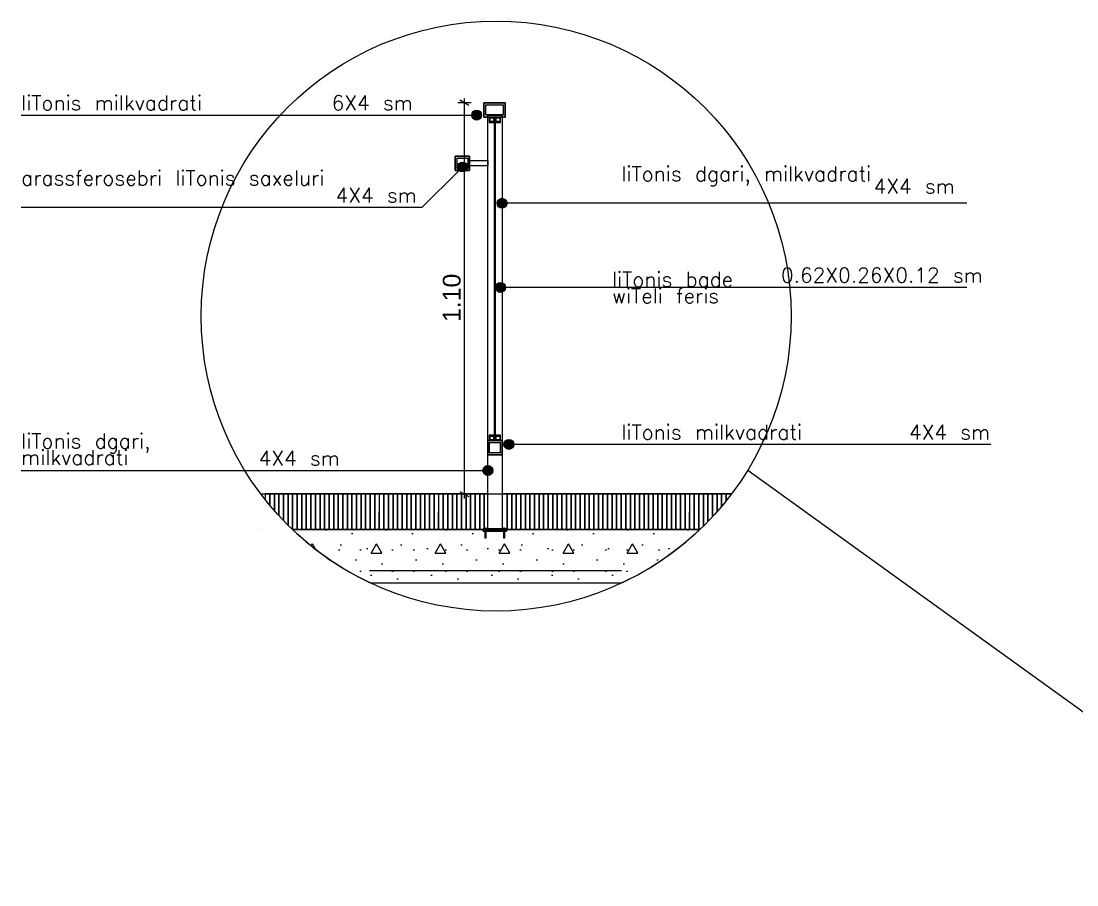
# Model space of a CAD drawing. Header units: millimetres. Extents: x 475616349 to 476941521, y 4620115302 to 4621446928.
# Drawn here: x 476901146 to 476907084, y 4620494422 to 4620499280 of the extents above; entities that cross this region are included whole.
import ezdxf

# ---------------------------------------------------------------- set-up
doc = ezdxf.new("R2010")
doc.units = ezdxf.units.MM
doc.header["$MEASUREMENT"] = 0
for name, color, linetype, lineweight in [('0_Pen_No__4', 7, 'Continuous', 0), ('0_Pen_No__42_Pen_No__250_Pen_No__4', 7, 'Continuous', 0), ('0_Pen_No__4_Pen_No__15_Pen_No__4', 7, 'Continuous', 0), ('0_Pen_No__7', 7, 'Continuous', 0), ('2D Drafting - General_Pen_No__7_Pen_No__4', 7, 'Continuous', 0), ('New_0_Pen_No__42_Pen_No__250_Pen_No__250', 7, 'Continuous', 0), ('zoma_Pen_No__142', 142, 'Continuous', 0), ('zoma_Pen_No__5_Pen_No__250', 7, 'Continuous', 0)]:
    doc.layers.add(name, color=color, linetype=linetype, lineweight=lineweight)
doc.layers.add('0_Pen_No__42_Pen_No__250', color=7, linetype='Continuous')
doc.layers.add('zoma', color=7, linetype='Continuous')
doc.styles.add('GENERATED_STYLE_2', font='arial.ttf')
doc.dimstyles.new('GENERATED_STYLE__14', dxfattribs={"dimtxt": 100, "dimasz": 38, "dimexe": 0.18, "dimexo": 3, "dimgap": 0.09, "dimtad": 1, "dimlfac": 0.001, "dimzin": 0, "dimdsep": 46, "dimtxsty": 'GENERATED_STYLE_2', "dimblk": 'ARROWHEAD_2', "dimblk1": 'ARROWHEAD_2', "dimblk2": 'ARROWHEAD_2', "dimcen": 0.09, "dimclrd": 142, "dimclre": 142, "dimclrt": 142, "dimadec": 0, "dimazin": 0, "dimtfac": 1, "dimtdec": 4, "dimtmove": 0, "dimatfit": 3, "dimfxl": 1, "dimtolj": 1, "dimtzin": 0, "dimarcsym": 0})

# ---------------------------------------------------------------- blocks, each defined once
blk = doc.blocks.new('Line_8', base_point=(476901146.1, 4620498751.1))
at = {"layer": '0_Pen_No__42_Pen_No__250', "linetype": 'Continuous', "lineweight": 0, "true_color": 0x000000}
blk.add_hatch(color=18, dxfattribs=at).paths.add_polyline_path([(476903680.4, 4620498751.1), (476903682.5, 4620498740.5), (476903688.5, 4620498731.4), (476903697.5, 4620498725.4), (476903708.1, 4620498723.3), (476903718.8, 4620498725.4), (476903727.8, 4620498731.4), (476903733.8, 4620498740.5), (476903735.9, 4620498751.1), (476903733.8, 4620498761.7), (476903727.8, 4620498770.7), (476903718.8, 4620498776.7), (476903708.1, 4620498778.9), (476903697.5, 4620498776.7), (476903688.5, 4620498770.7), (476903682.5, 4620498761.7)])
at = {"layer": '0_Pen_No__42_Pen_No__250_Pen_No__4', "color": 7, "linetype": 'Continuous', "lineweight": 0}
blk.add_line((476901146.1, 4620498751.1), (476903680.4, 4620498751.1), dxfattribs=at)
blk.add_circle((476903708.1, 4620498751.1), 27.8, dxfattribs=at)
blk = doc.blocks.new('Line_9', base_point=(476903628.8, 4620498459.5))
at = {"layer": '0_Pen_No__42_Pen_No__250', "linetype": 'Continuous', "lineweight": 0, "true_color": 0x000000}
blk.add_hatch(color=18, dxfattribs=at).paths.add_polyline_path([(476903601, 4620498459.5), (476903603.1, 4620498448.9), (476903609.1, 4620498439.9), (476903618.1, 4620498433.9), (476903628.8, 4620498431.7), (476903639.4, 4620498433.9), (476903648.4, 4620498439.9), (476903654.4, 4620498448.9), (476903656.5, 4620498459.5), (476903654.4, 4620498470.1), (476903648.4, 4620498479.1), (476903639.4, 4620498485.2), (476903628.8, 4620498487.3), (476903618.1, 4620498485.2), (476903609.1, 4620498479.1), (476903603.1, 4620498470.1)])
at = {"layer": '0_Pen_No__42_Pen_No__250_Pen_No__4', "color": 7, "linetype": 'Continuous', "lineweight": 0}
blk.add_line((476903609.1, 4620498439.9), (476903400.6, 4620498231.3), dxfattribs=at)
blk.add_circle((476903628.8, 4620498459.5), 27.8, dxfattribs=at)
blk = doc.blocks.new('Line_10', base_point=(476901146.1, 4620496752.5))
at = {"layer": '0_Pen_No__42_Pen_No__250', "linetype": 'Continuous', "lineweight": 0, "true_color": 0x000000}
blk.add_hatch(color=18, dxfattribs=at).paths.add_polyline_path([(476903743.6, 4620496752.5), (476903745.7, 4620496741.9), (476903751.8, 4620496732.9), (476903760.8, 4620496726.9), (476903771.4, 4620496724.7), (476903782, 4620496726.9), (476903791, 4620496732.9), (476903797.1, 4620496741.9), (476903799.2, 4620496752.5), (476903797.1, 4620496763.1), (476903791, 4620496772.1), (476903782, 4620496778.2), (476903771.4, 4620496780.3), (476903760.8, 4620496778.2), (476903751.8, 4620496772.1), (476903745.7, 4620496763.1)])
at = {"layer": '0_Pen_No__42_Pen_No__250_Pen_No__4', "color": 7, "linetype": 'Continuous', "lineweight": 0}
blk.add_line((476901146.1, 4620496752.5), (476903743.6, 4620496752.5), dxfattribs=at)
blk.add_circle((476903771.4, 4620496752.5), 27.8, dxfattribs=at)
blk = doc.blocks.new('Line_11', base_point=(476906466, 4620498255.6))
at = {"layer": '0_Pen_No__42_Pen_No__250', "linetype": 'Continuous', "lineweight": 0, "true_color": 0x000000}
blk.add_hatch(color=18, dxfattribs=at).paths.add_polyline_path([(476903823.4, 4620498255.6), (476903825.5, 4620498244.9), (476903831.6, 4620498235.9), (476903840.6, 4620498229.9), (476903851.2, 4620498227.8), (476903861.8, 4620498229.9), (476903870.8, 4620498235.9), (476903876.8, 4620498244.9), (476903879, 4620498255.6), (476903876.8, 4620498266.2), (476903870.8, 4620498275.2), (476903861.8, 4620498281.2), (476903851.2, 4620498283.3), (476903840.6, 4620498281.2), (476903831.6, 4620498275.2), (476903825.5, 4620498266.2)])
at = {"layer": '0_Pen_No__42_Pen_No__250_Pen_No__4', "color": 7, "linetype": 'Continuous', "lineweight": 0}
blk.add_line((476906466, 4620498255.6), (476903879, 4620498255.6), dxfattribs=at)
blk.add_circle((476903851.2, 4620498255.6), 27.8, dxfattribs=at)
blk = doc.blocks.new('Line_12', base_point=(476906466, 4620497781.7))
at = {"layer": '0_Pen_No__42_Pen_No__250', "linetype": 'Continuous', "lineweight": 0, "true_color": 0x000000}
blk.add_hatch(color=18, dxfattribs=at).paths.add_polyline_path([(476903814.8, 4620497781.7), (476903816.9, 4620497771.1), (476903822.9, 4620497762.1), (476903831.9, 4620497756.1), (476903842.5, 4620497753.9), (476903853.2, 4620497756.1), (476903862.2, 4620497762.1), (476903868.2, 4620497771.1), (476903870.3, 4620497781.7), (476903868.2, 4620497792.3), (476903862.2, 4620497801.4), (476903853.2, 4620497807.4), (476903842.5, 4620497809.5), (476903831.9, 4620497807.4), (476903822.9, 4620497801.4), (476903816.9, 4620497792.3)])
at = {"layer": '0_Pen_No__42_Pen_No__250_Pen_No__4', "color": 7, "linetype": 'Continuous', "lineweight": 0}
blk.add_line((476906466, 4620497781.7), (476903870.3, 4620497781.7), dxfattribs=at)
blk.add_circle((476903842.5, 4620497781.7), 27.8, dxfattribs=at)
blk = doc.blocks.new('Line_13', base_point=(476906599.7, 4620496899.2))
at = {"layer": '0_Pen_No__42_Pen_No__250', "linetype": 'Continuous', "lineweight": 0, "true_color": 0x000000}
blk.add_hatch(color=18, dxfattribs=at).paths.add_polyline_path([(476903861.5, 4620496899.2), (476903863.6, 4620496888.6), (476903869.7, 4620496879.6), (476903878.7, 4620496873.5), (476903889.3, 4620496871.4), (476903899.9, 4620496873.5), (476903908.9, 4620496879.6), (476903914.9, 4620496888.6), (476903917.1, 4620496899.2), (476903914.9, 4620496909.8), (476903908.9, 4620496918.8), (476903899.9, 4620496924.9), (476903889.3, 4620496927), (476903878.7, 4620496924.9), (476903869.7, 4620496918.8), (476903863.6, 4620496909.8)])
at = {"layer": '0_Pen_No__42_Pen_No__250_Pen_No__4', "color": 7, "linetype": 'Continuous', "lineweight": 0}
blk.add_line((476906599.7, 4620496899.2), (476903917.1, 4620496899.2), dxfattribs=at)
blk.add_circle((476903889.3, 4620496899.2), 27.8, dxfattribs=at)
blk = doc.blocks.new('*D514', base_point=(476577134.1, 4620325125.7))
at = {"layer": 'zoma_Pen_No__142', "color": 142, "linetype": 'Continuous', "lineweight": 0, "transparency": 16777216}
for p, q in [((476903639.2, 4620498820.4), (476903639.2, 4620498844.9)), ((476903676.7, 4620498820.4), (476903601.7, 4620498820.4)), ((476903664.2, 4620498806), (476903614.2, 4620498834.8)), ((476903639.2, 4620496620.4), (476903639.2, 4620498820.4)), ((476903676.7, 4620496620.4), (476903601.7, 4620496620.4)), ((476903614.2, 4620496634.8), (476903664.2, 4620496606)), ((476903639.2, 4620496595.9), (476903639.2, 4620496620.4))]:
    blk.add_line(p, q, dxfattribs=at)
at = {"layer": 'zoma_Pen_No__142', "color": 142, "lineweight": 0, "transparency": 16777216, "insert": (476903619.2, 4620497587.4), "char_height": 100, "attachment_point": 7, "rotation": 90, "style": 'GENERATED_STYLE_2'}
blk.add_mtext('\\A1;{\\pql;\\fArial CYR|b0|i0|c204|p34;1.10}', dxfattribs=at)
blk = doc.blocks.new('ARROWHEAD_2')
at = {"color": 0, "linetype": 'Continuous', "lineweight": 0}
for p, q in [((0, 0), (-1, 0)), ((-0.38, -0.66), (0.38, 0.66))]:
    blk.add_line(p, q, dxfattribs=at)

msp = doc.modelspace()

# ---------------------------------------------------------------- hatches: boundary and pattern name
at = {"layer": '0_Pen_No__4', "linetype": 'Continuous', "lineweight": 0}
h = msp.add_hatch(dxfattribs=at)
h.set_pattern_fill('STRUCTURAL_CONCRETE', style=0, pattern_type=2)
h.set_pattern_definition([(0, (476577134.1, 4620325125.74), (0, 623.5383), [60, -300]), (0, (476577314.1, 4620325437.5), (0, 623.5383), [60, -300]), (60, (476577134.1, 4620325125.74), (-540, 311.7692), [60, -300]), (60, (476577494.1, 4620325125.74), (-540, 311.7692), [60, -300]), (120, (476577194.1, 4620325125.74), (540, 311.7692), [60, -300]), (120, (476577554.1, 4620325125.74), (540, 311.7692), [60, -300]), (0, (476577134.07, 4620325185.74), (0, 120.000005), [0, -120.000005, 0, -180.000007]), (45, (476577194.07, 4620325185.74), (-84.852817, 84.852817), [0, -90.000004, 0, -150.000006])])
h.paths.add_polyline_path([(476902673.161, 4620496420.428, 0.08078859), (476903109.722, 4620496120.705), (476904525.67, 4620496120.69, 0.08034982), (476904962.493, 4620496420.36), (476903875.201, 4620496420.371), (476903875.201, 4620496412.09), (476903865.599, 4620496412.09), (476903865.599, 4620496371.344), (476903861.583, 4620496371.344), (476903861.583, 4620496412.09), (476903760.685, 4620496412.09), (476903760.685, 4620496371.344), (476903756.669, 4620496371.344), (476903756.669, 4620496412.09), (476903745.472, 4620496412.09), (476903745.472, 4620496420.372)])
at = {"layer": '0_Pen_No__7', "linetype": 'Continuous', "lineweight": 0}
h = msp.add_hatch(color=7, dxfattribs=at)
h.paths.add_polyline_path([(476903748.677, 4620498740.411), (476903868.677, 4620498740.411), (476903868.677, 4620498820.411), (476903748.677, 4620498820.411)])
h.paths.add_polyline_path([(476903858.144, 4620498751.754), (476903759.345, 4620498751.754), (476903759.345, 4620498809.742), (476903858.144, 4620498809.742)], flags=0)
h = msp.add_hatch(color=7, dxfattribs=at)
h.paths.add_polyline_path([(476903808.778, 4620498740.411), (476903778.778, 4620498740.411), (476903778.778, 4620498710.411), (476903808.778, 4620498710.411)])
h.paths.add_polyline_path([(476903803.758, 4620498715.754), (476903783.756, 4620498715.754), (476903783.756, 4620498735.234), (476903803.758, 4620498735.234)], flags=0)
h = msp.add_hatch(color=7, dxfattribs=at)
h.paths.add_polyline_path([(476903842.712, 4620498740.411), (476903812.712, 4620498740.411), (476903812.712, 4620498710.411), (476903842.712, 4620498710.411)])
h.paths.add_polyline_path([(476903837.692, 4620498715.754), (476903817.69, 4620498715.754), (476903817.69, 4620498735.234), (476903837.692, 4620498735.234)], flags=0)
h = msp.add_hatch(color=7, dxfattribs=at)
h.paths.add_polyline_path([(476903668.677, 4620498520.411), (476903587.772, 4620498520.411), (476903587.772, 4620498440.411), (476903668.677, 4620498440.411)])
h.paths.add_polyline_path([(476903658.008, 4620498451.754), (476903598.75, 4620498451.754), (476903598.75, 4620498509.742), (476903658.008, 4620498509.742)], flags=0)
h = msp.add_hatch(color=7, dxfattribs=at)
h.paths.add_polyline_path([(476903808.778, 4620496950.399), (476903778.778, 4620496950.399), (476903778.778, 4620496920.399), (476903808.778, 4620496920.399)])
h.paths.add_polyline_path([(476903803.758, 4620496925.742), (476903783.756, 4620496925.742), (476903783.756, 4620496945.222), (476903803.758, 4620496945.222)], flags=0)
h = msp.add_hatch(color=7, dxfattribs=at)
h.paths.add_polyline_path([(476903842.712, 4620496950.399), (476903812.712, 4620496950.399), (476903812.712, 4620496920.399), (476903842.712, 4620496920.399)])
h.paths.add_polyline_path([(476903837.692, 4620496925.742), (476903817.69, 4620496925.742), (476903817.69, 4620496945.222), (476903837.692, 4620496945.222)], flags=0)
h = msp.add_hatch(color=7, dxfattribs=at)
h.paths.add_polyline_path([(476903851.192, 4620496920.399), (476903770.287, 4620496920.399), (476903770.287, 4620496840.399), (476903851.192, 4620496840.399)])
h.paths.add_polyline_path([(476903840.523, 4620496851.742), (476903781.265, 4620496851.742), (476903781.265, 4620496909.73), (476903840.523, 4620496909.73)], flags=0)
msp.add_hatch(color=7, dxfattribs=at).paths.add_polyline_path([(476903745.472, 4620496420.372), (476903745.472, 4620496412.09), (476903875.201, 4620496412.09), (476903875.201, 4620496425.168), (476903745.472, 4620496425.168)])

# ---------------------------------------------------------------- linework, layer by layer
at = {"layer": '0_Pen_No__42_Pen_No__250_Pen_No__4', "color": 7, "linetype": 'Continuous', "lineweight": 0}
msp.add_line((476903400.552, 4620498231.296), (476901146.143, 4620498231.296), dxfattribs=at)
at = {"layer": '0_Pen_No__42_Pen_No__250_Pen_No__4', "color": 7, "linetype": 'Continuous', "lineweight": 0, "flags": 128}
msp.add_lwpolyline([(476903770.287, 4620498751.085), (476903851.192, 4620498751.085), (476903851.192, 4620496420.371), (476903770.287, 4620496420.373)], close=True, dxfattribs=at)
at = {"layer": '0_Pen_No__7', "color": 7, "linetype": 'Continuous', "lineweight": 0, "flags": 128}
for points in [[(476903748.677, 4620498740.411), (476903868.677, 4620498740.411), (476903868.677, 4620498820.411), (476903748.677, 4620498820.411)], [(476903858.144, 4620498751.754), (476903759.345, 4620498751.754), (476903759.345, 4620498809.742), (476903858.144, 4620498809.742)], [(476903808.778, 4620498740.411), (476903778.778, 4620498740.411), (476903778.778, 4620498710.411), (476903808.778, 4620498710.411)], [(476903803.758, 4620498715.754), (476903783.756, 4620498715.754), (476903783.756, 4620498735.234), (476903803.758, 4620498735.234)], [(476903842.712, 4620498740.411), (476903812.712, 4620498740.411), (476903812.712, 4620498710.411), (476903842.712, 4620498710.411)], [(476903837.692, 4620498715.754), (476903817.69, 4620498715.754), (476903817.69, 4620498735.234), (476903837.692, 4620498735.234)], [(476903668.677, 4620498520.411), (476903587.772, 4620498520.411), (476903587.772, 4620498440.411), (476903668.677, 4620498440.411)], [(476903658.008, 4620498451.754), (476903598.75, 4620498451.754), (476903598.75, 4620498509.742), (476903658.008, 4620498509.742)], [(476903808.778, 4620496950.399), (476903778.778, 4620496950.399), (476903778.778, 4620496920.399), (476903808.778, 4620496920.399)], [(476903803.758, 4620496925.742), (476903783.756, 4620496925.742), (476903783.756, 4620496945.222), (476903803.758, 4620496945.222)], [(476903842.712, 4620496950.399), (476903812.712, 4620496950.399), (476903812.712, 4620496920.399), (476903842.712, 4620496920.399)], [(476903837.692, 4620496925.742), (476903817.69, 4620496925.742), (476903817.69, 4620496945.222), (476903837.692, 4620496945.222)], [(476903851.192, 4620496920.399), (476903770.287, 4620496920.399), (476903770.287, 4620496840.399), (476903851.192, 4620496840.399)], [(476903840.523, 4620496851.742), (476903781.265, 4620496851.742), (476903781.265, 4620496909.73), (476903840.523, 4620496909.73)], [(476903745.472, 4620496420.372), (476903745.472, 4620496412.09), (476903875.201, 4620496412.09), (476903875.201, 4620496425.168), (476903745.472, 4620496425.168)]]:
    msp.add_lwpolyline(points, close=True, dxfattribs=at)
msp.add_lwpolyline([(476902673.161, 4620496420.428, 0.08078859), (476903109.722, 4620496120.705), (476904525.67, 4620496120.69, 0.08034982), (476904962.493, 4620496420.36), (476903875.201, 4620496420.371), (476903875.201, 4620496412.09), (476903865.599, 4620496412.09), (476903865.599, 4620496371.344), (476903861.583, 4620496371.344), (476903861.583, 4620496412.09), (476903760.685, 4620496412.09), (476903760.685, 4620496371.344), (476903756.669, 4620496371.344), (476903756.669, 4620496412.09), (476903745.472, 4620496412.09), (476903745.472, 4620496420.372)], format="xyb", close=True, dxfattribs=at)
at = {"layer": '2D Drafting - General_Pen_No__7_Pen_No__4', "color": 7, "linetype": 'Continuous', "lineweight": 0, "flags": 128}
for points in [[(476903868.677, 4620498740.411), (476903748.677, 4620498740.411), (476903748.677, 4620498820.411), (476903868.677, 4620498820.411)], [(476903858.144, 4620498751.754), (476903759.345, 4620498751.754), (476903759.345, 4620498809.742), (476903858.144, 4620498809.742)], [(476903808.778, 4620498740.411), (476903812.712, 4620498740.411), (476903812.712, 4620496920.399), (476903808.778, 4620496920.399)], [(476903668.677, 4620498440.411), (476903587.772, 4620498440.411), (476903587.772, 4620498520.411), (476903668.677, 4620498520.411)], [(476903658.008, 4620498451.754), (476903598.75, 4620498451.754), (476903598.75, 4620498509.742), (476903658.008, 4620498509.742)], [(476903668.677, 4620498495.725), (476903770.287, 4620498495.725), (476903770.287, 4620498465.098), (476903668.677, 4620498465.098)], [(476903851.192, 4620496840.399), (476903770.287, 4620496840.399), (476903770.287, 4620496920.399), (476903851.192, 4620496920.399)], [(476903840.523, 4620496851.742), (476903781.265, 4620496851.742), (476903781.265, 4620496909.73), (476903840.523, 4620496909.73)], [(476902698.892, 4620496620.411), (476902673.161, 4620496620.411), (476902673.161, 4620496420.428), (476902698.829, 4620496420.428)], [(476902724.56, 4620496620.411), (476902698.829, 4620496620.411), (476902698.829, 4620496420.428), (476902724.496, 4620496420.427)], [(476902750.228, 4620496620.41), (476902724.496, 4620496620.41), (476902724.496, 4620496420.427), (476902750.164, 4620496420.427)], [(476902775.895, 4620496620.41), (476902750.164, 4620496620.41), (476902750.164, 4620496420.427), (476902775.832, 4620496420.427)], [(476902801.563, 4620496620.41), (476902775.832, 4620496620.41), (476902775.832, 4620496420.427), (476902801.499, 4620496420.427)], [(476902827.231, 4620496620.41), (476902801.499, 4620496620.41), (476902801.499, 4620496420.427), (476902827.167, 4620496420.426)], [(476902852.899, 4620496620.409), (476902827.167, 4620496620.409), (476902827.167, 4620496420.426), (476902852.835, 4620496420.426)], [(476902878.566, 4620496620.409), (476902852.835, 4620496620.409), (476902852.835, 4620496420.426), (476902878.503, 4620496420.426)], [(476902904.234, 4620496620.409), (476902878.503, 4620496620.409), (476902878.503, 4620496420.426), (476902904.17, 4620496420.426)], [(476902929.902, 4620496620.409), (476902904.17, 4620496620.409), (476902904.17, 4620496420.426), (476902929.838, 4620496420.425)], [(476902955.569, 4620496620.408), (476902929.838, 4620496620.408), (476902929.838, 4620496420.425), (476902955.506, 4620496420.425)], [(476902981.237, 4620496620.408), (476902955.506, 4620496620.408), (476902955.506, 4620496420.425), (476902981.174, 4620496420.425)], [(476903006.905, 4620496620.408), (476902981.174, 4620496620.408), (476902981.174, 4620496420.425), (476903006.841, 4620496420.425)], [(476903032.573, 4620496620.408), (476903006.841, 4620496620.407), (476903006.841, 4620496420.425), (476903032.509, 4620496420.424)], [(476903058.24, 4620496620.407), (476903032.509, 4620496620.407), (476903032.509, 4620496420.424), (476903058.177, 4620496420.424)], [(476903083.908, 4620496620.407), (476903058.177, 4620496620.407), (476903058.177, 4620496420.424), (476903083.844, 4620496420.424)], [(476903109.576, 4620496620.407), (476903083.844, 4620496620.407), (476903083.844, 4620496420.424), (476903109.512, 4620496420.424)], [(476903135.244, 4620496620.406), (476903109.512, 4620496620.406), (476903109.512, 4620496420.424), (476903135.18, 4620496420.423)], [(476903160.911, 4620496620.406), (476903135.18, 4620496620.406), (476903135.18, 4620496420.423), (476903160.848, 4620496420.423)], [(476903186.579, 4620496620.406), (476903160.848, 4620496620.406), (476903160.848, 4620496420.423), (476903186.515, 4620496420.423)], [(476903212.247, 4620496620.406), (476903186.515, 4620496620.406), (476903186.515, 4620496420.423), (476903212.183, 4620496420.422)], [(476903237.915, 4620496620.405), (476903212.183, 4620496620.405), (476903212.183, 4620496420.422), (476903237.851, 4620496420.422)], [(476903263.582, 4620496620.405), (476903237.851, 4620496620.405), (476903237.851, 4620496420.422), (476903263.519, 4620496420.422)], [(476903289.25, 4620496620.405), (476903263.519, 4620496620.405), (476903263.519, 4620496420.422), (476903289.186, 4620496420.422)], [(476903314.918, 4620496620.405), (476903289.186, 4620496620.405), (476903289.186, 4620496420.422), (476903314.854, 4620496420.421)], [(476903340.585, 4620496620.404), (476903314.854, 4620496620.404), (476903314.854, 4620496420.421), (476903340.522, 4620496420.421)], [(476903366.253, 4620496620.404), (476903340.522, 4620496620.404), (476903340.522, 4620496420.421), (476903366.19, 4620496420.421)], [(476903391.921, 4620496620.404), (476903366.19, 4620496620.404), (476903366.19, 4620496420.421), (476903391.857, 4620496420.421)], [(476903417.589, 4620496620.404), (476903391.857, 4620496620.404), (476903391.857, 4620496420.421), (476903417.525, 4620496420.42)], [(476903443.256, 4620496620.403), (476903417.525, 4620496620.403), (476903417.525, 4620496420.42), (476903443.193, 4620496420.42)], [(476903468.924, 4620496620.403), (476903443.193, 4620496620.403), (476903443.193, 4620496420.42), (476903468.86, 4620496420.42)], [(476903494.592, 4620496620.403), (476903468.86, 4620496620.403), (476903468.86, 4620496420.42), (476903494.528, 4620496420.42)], [(476903520.26, 4620496620.403), (476903494.528, 4620496620.403), (476903494.528, 4620496420.42), (476903520.196, 4620496420.419)], [(476903545.927, 4620496620.402), (476903520.196, 4620496620.402), (476903520.196, 4620496420.419), (476903545.864, 4620496420.419)], [(476903571.595, 4620496620.402), (476903545.864, 4620496620.402), (476903545.864, 4620496420.419), (476903571.531, 4620496420.419)], [(476903597.263, 4620496620.402), (476903571.531, 4620496620.402), (476903571.531, 4620496420.419), (476903597.199, 4620496420.419)], [(476903622.931, 4620496620.402), (476903597.199, 4620496620.401), (476903597.199, 4620496420.419), (476903622.867, 4620496420.418)], [(476903648.598, 4620496620.401), (476903622.867, 4620496620.401), (476903622.867, 4620496420.418), (476903648.535, 4620496420.418)], [(476903674.266, 4620496620.401), (476903648.535, 4620496620.401), (476903648.535, 4620496420.418), (476903674.202, 4620496420.418)], [(476903699.934, 4620496620.401), (476903674.202, 4620496620.401), (476903674.202, 4620496420.418), (476903699.87, 4620496420.418)], [(476903725.601, 4620496620.4), (476903699.87, 4620496620.4), (476903699.87, 4620496420.418), (476903725.538, 4620496420.417)], [(476903751.269, 4620496620.4), (476903725.538, 4620496620.4), (476903725.538, 4620496420.417), (476903751.206, 4620496420.417)], [(476903905.276, 4620496620.399), (476903879.544, 4620496620.399), (476903879.544, 4620496420.416), (476903905.212, 4620496420.415)], [(476903930.943, 4620496620.398), (476903905.212, 4620496620.398), (476903905.212, 4620496420.415), (476903930.88, 4620496420.415)], [(476903956.611, 4620496620.398), (476903930.88, 4620496620.398), (476903930.88, 4620496420.415), (476903956.547, 4620496420.415)], [(476903982.279, 4620496620.398), (476903956.547, 4620496620.398), (476903956.547, 4620496420.415), (476903982.215, 4620496420.415)], [(476904007.946, 4620496620.398), (476903982.215, 4620496620.398), (476903982.215, 4620496420.415), (476904007.883, 4620496420.414)], [(476904033.614, 4620496620.397), (476904007.883, 4620496620.397), (476904007.883, 4620496420.414), (476904033.551, 4620496420.414)], [(476904059.282, 4620496620.397), (476904033.551, 4620496620.397), (476904033.551, 4620496420.414), (476904059.218, 4620496420.414)], [(476904084.95, 4620496620.397), (476904059.218, 4620496620.397), (476904059.218, 4620496420.414), (476904084.886, 4620496420.414)], [(476904110.617, 4620496620.397), (476904084.886, 4620496620.397), (476904084.886, 4620496420.414), (476904110.554, 4620496420.413)], [(476904136.285, 4620496620.396), (476904110.554, 4620496620.396), (476904110.554, 4620496420.413), (476904136.221, 4620496420.413)], [(476904161.953, 4620496620.396), (476904136.221, 4620496620.396), (476904136.221, 4620496420.413), (476904161.889, 4620496420.413)], [(476904187.621, 4620496620.396), (476904161.889, 4620496620.396), (476904161.889, 4620496420.413), (476904187.557, 4620496420.413)], [(476904213.288, 4620496620.396), (476904187.557, 4620496620.395), (476904187.557, 4620496420.413), (476904213.225, 4620496420.412)], [(476904238.956, 4620496620.395), (476904213.225, 4620496620.395), (476904213.225, 4620496420.412), (476904238.892, 4620496420.412)], [(476904264.624, 4620496620.395), (476904238.892, 4620496620.395), (476904238.892, 4620496420.412), (476904264.56, 4620496420.412)], [(476904290.292, 4620496620.395), (476904264.56, 4620496620.395), (476904264.56, 4620496420.412), (476904290.228, 4620496420.412)], [(476904315.959, 4620496620.394), (476904290.228, 4620496620.394), (476904290.228, 4620496420.412), (476904315.896, 4620496420.411)], [(476904341.627, 4620496620.394), (476904315.896, 4620496620.394), (476904315.896, 4620496420.411), (476904341.563, 4620496420.411)], [(476904367.295, 4620496620.394), (476904341.563, 4620496620.394), (476904341.563, 4620496420.411), (476904367.231, 4620496420.411)], [(476904392.962, 4620496620.394), (476904367.231, 4620496620.394), (476904367.231, 4620496420.411), (476904392.899, 4620496420.41)], [(476904418.63, 4620496620.393), (476904392.899, 4620496620.393), (476904392.899, 4620496420.41), (476904418.567, 4620496420.41)], [(476904444.298, 4620496620.393), (476904418.567, 4620496620.393), (476904418.567, 4620496420.41), (476904444.234, 4620496420.41)], [(476904469.966, 4620496620.393), (476904444.234, 4620496620.393), (476904444.234, 4620496420.41), (476904469.902, 4620496420.41)], [(476904495.633, 4620496620.393), (476904469.902, 4620496620.393), (476904469.902, 4620496420.41), (476904495.57, 4620496420.409)], [(476904521.301, 4620496620.392), (476904495.57, 4620496620.392), (476904495.57, 4620496420.409), (476904521.237, 4620496420.409)], [(476904546.969, 4620496620.392), (476904521.237, 4620496620.392), (476904521.237, 4620496420.409), (476904546.905, 4620496420.409)], [(476904572.637, 4620496620.392), (476904546.905, 4620496620.392), (476904546.905, 4620496420.409), (476904572.573, 4620496420.409)], [(476904598.304, 4620496620.392), (476904572.573, 4620496620.392), (476904572.573, 4620496420.409), (476904598.241, 4620496420.408)], [(476904623.972, 4620496620.391), (476904598.241, 4620496620.391), (476904598.241, 4620496420.408), (476904623.908, 4620496420.408)], [(476904649.64, 4620496620.391), (476904623.908, 4620496620.391), (476904623.908, 4620496420.408), (476904649.576, 4620496420.408)], [(476904675.307, 4620496620.391), (476904649.576, 4620496620.391), (476904649.576, 4620496420.408), (476904675.244, 4620496420.408)], [(476904700.975, 4620496620.391), (476904675.244, 4620496620.391), (476904675.244, 4620496420.408), (476904700.912, 4620496420.407)], [(476904726.643, 4620496620.39), (476904700.912, 4620496620.39), (476904700.912, 4620496420.407), (476904726.579, 4620496420.407)], [(476904752.311, 4620496620.39), (476904726.579, 4620496620.39), (476904726.579, 4620496420.407), (476904752.247, 4620496420.407)], [(476904777.978, 4620496620.39), (476904752.247, 4620496620.39), (476904752.247, 4620496420.407), (476904777.915, 4620496420.407)], [(476904803.646, 4620496620.39), (476904777.915, 4620496620.389), (476904777.915, 4620496420.407), (476904803.583, 4620496420.406)], [(476904829.314, 4620496620.389), (476904803.583, 4620496620.389), (476904803.583, 4620496420.406), (476904829.25, 4620496420.406)], [(476904854.982, 4620496620.389), (476904829.25, 4620496620.389), (476904829.25, 4620496420.406), (476904854.918, 4620496420.406)], [(476904880.649, 4620496620.389), (476904854.918, 4620496620.389), (476904854.918, 4620496420.406), (476904880.586, 4620496420.405)], [(476904906.317, 4620496620.388), (476904880.586, 4620496620.388), (476904880.586, 4620496420.405), (476904906.253, 4620496420.405)], [(476904931.985, 4620496620.388), (476904906.253, 4620496620.388), (476904906.253, 4620496420.405), (476904931.921, 4620496420.405)], [(476904957.653, 4620496620.388), (476904931.921, 4620496620.388), (476904931.921, 4620496420.405), (476904957.589, 4620496420.405)], [(476903752.278, 4620496427.709), (476903764.287, 4620496427.709), (476903764.287, 4620496425.168), (476903752.278, 4620496425.168)], [(476903756.58, 4620496425.168), (476903849.993, 4620496425.168), (476903849.993, 4620496412.09), (476903756.58, 4620496412.09)], [(476903756.669, 4620496430.787), (476903760.685, 4620496430.787), (476903760.685, 4620496371.344), (476903756.669, 4620496371.344)], [(476903857.192, 4620496427.709), (476903869.201, 4620496427.709), (476903869.201, 4620496425.168), (476903857.192, 4620496425.168)], [(476903861.583, 4620496430.787), (476903865.599, 4620496430.787), (476903865.599, 4620496371.344), (476903861.583, 4620496371.344)]]:
    msp.add_lwpolyline(points, close=True, dxfattribs=at)
for points in [[(476903780.771, 4620498820.411), (476903840.718, 4620498820.411)], [(476903780.771, 4620498820.411), (476903840.718, 4620498820.411)], [(476902493.52, 4620496620.413), (476905140.908, 4620496620.419)], [(476902493.585, 4620496620.408), (476905140.905, 4620496620.414)], [(476902544.866, 4620496557.096), (476902544.886, 4620496620.412), (476902519.154, 4620496620.412), (476902519.154, 4620496588.639)], [(476902570.524, 4620496527.127), (476902570.554, 4620496620.412), (476902544.822, 4620496620.412), (476902544.822, 4620496557.148)], [(476902596.182, 4620496498.543), (476902596.221, 4620496620.412), (476902570.49, 4620496620.412), (476902570.49, 4620496527.166)], [(476902621.842, 4620496471.242), (476902621.889, 4620496620.412), (476902596.158, 4620496620.412), (476902596.158, 4620496498.57)], [(476902647.501, 4620496445.133), (476902647.557, 4620496620.411), (476902621.825, 4620496620.411), (476902621.825, 4620496471.259)], [(476902672.859, 4620496420.428), (476902673.161, 4620496420.428), (476902673.224, 4620496620.411), (476902647.493, 4620496620.411), (476902647.493, 4620496445.141)], [(476903770.225, 4620496425.17), (476903770.287, 4620496620.4), (476903751.206, 4620496620.4), (476903751.206, 4620496420.417), (476903776.873, 4620496420.417)], [(476903870.614, 4620496420.416), (476903879.544, 4620496420.416), (476903879.608, 4620496620.399), (476903851.192, 4620496620.399), (476903851.192, 4620496425.168)], [(476904983.263, 4620496440.514), (476904983.32, 4620496620.388), (476904957.589, 4620496620.388), (476904957.589, 4620496420.405), (476904962.54, 4620496420.405)], [(476905008.939, 4620496466.432), (476905008.988, 4620496620.387), (476904983.257, 4620496620.387), (476904983.257, 4620496440.508)], [(476905034.615, 4620496493.53), (476905034.656, 4620496620.387), (476905008.924, 4620496620.387), (476905008.924, 4620496466.417)], [(476905060.292, 4620496521.896), (476905060.323, 4620496620.387), (476905034.592, 4620496620.387), (476905034.592, 4620496493.505)], [(476905085.969, 4620496551.63), (476905085.991, 4620496620.387), (476905060.26, 4620496620.387), (476905060.26, 4620496521.859)], [(476905111.647, 4620496582.851), (476905111.659, 4620496620.386), (476905085.928, 4620496620.386), (476905085.928, 4620496551.581)], [(476905137.325, 4620496615.697), (476905137.327, 4620496620.386), (476905111.595, 4620496620.386), (476905111.595, 4620496582.787)], [(476902493.456, 4620496420.385), (476902493.456, 4620496420.429)], [(476904962.54, 4620496420.404), (476902672.859, 4620496420.428)], [(476902672.904, 4620496420.385), (476904962.525, 4620496420.39)], [(476903860.87, 4620496420.371), (476902672.906, 4620496420.383)], [(476904962.493, 4620496420.36), (476903859.506, 4620496420.371)], [(476904522.158, 4620496188.275), (476903106.21, 4620496188.289)]]:
    msp.add_lwpolyline(points, dxfattribs=at)
at = {"layer": 'New_0_Pen_No__42_Pen_No__250_Pen_No__250', "color": 7, "linetype": 'Continuous', "lineweight": 0}
msp.add_line((476905232.789, 4620496755.243), (476908468.242, 4620494422.141), dxfattribs=at)
at = {"layer": 'zoma_Pen_No__5_Pen_No__250', "color": 7, "linetype": 'Continuous', "lineweight": 0}
msp.add_circle((476903817.712, 4620497620.877), 1658.845, dxfattribs=at)

# ---------------------------------------------------------------- block references
at = {"layer": '0_Pen_No__42_Pen_No__250', "color": 7, "linetype": 'Continuous', "lineweight": 0}
for name, p in [('Line_8', (476901146.143, 4620498751.085)), ('Line_9', (476903628.762, 4620498459.506)), ('Line_11', (476906465.969, 4620498255.572)), ('Line_12', (476906465.969, 4620497781.714)), ('Line_13', (476906599.659, 4620496899.196)), ('Line_10', (476901146.143, 4620496752.508))]:
    msp.add_blockref(name, p, dxfattribs=at)

# ---------------------------------------------------------------- texts
at = {"layer": '0_Pen_No__4_Pen_No__15_Pen_No__4', "color": 7, "linetype": 'Continuous', "lineweight": 0, "char_height": 83.31072}
for s, insert, attachment_point in [('\\A1;{\\pql;\\Ftxt.shx;liTonis milkvadrati}', (476901146.143, 4620498861.965), 1), ('\\A1;{\\pqc;\\Ftxt.shx;6X4 sm}', (476903120.396, 4620498861.965), 2), ('\\A1;{\\pqc;\\Ftxt.shx;4X4 sm}', (476906168.451, 4620498392.672), 2), ('\\A1;{\\pqc;\\Ftxt.shx;4X4 sm}', (476903142.674, 4620498342.176), 2), ('\\A1;{\\pqc;\\Ftxt.shx;0.62X0.26X\\Ftxt.shx;0.\\Ftxt.shx;12 sm}', (476905987.088, 4620497892.594), 2), ('\\A1;{\\pql;\\Ftxt.shx;liTonis milkvadrati}', (476904521.876, 4620497010.076), 1), ('\\A1;{\\pqc;\\Ftxt.shx;4X4 sm}', (476906367.543, 4620497010.076), 2), ('\\A1;{\\pqc;\\Ftxt.shx;4X4 sm}', (476902710.533, 4620496863.388), 2)]:
    msp.add_mtext(s, dxfattribs=dict(at, insert=insert, attachment_point=attachment_point))
at = {"layer": '0_Pen_No__4_Pen_No__15_Pen_No__4', "color": 7, "linetype": 'Continuous', "lineweight": 0, "char_height": 83.31072, "attachment_point": 1}
for s, insert, width, line_spacing_factor in [('\\A1;{\\pql;\\Ftxt.shx;arassferosebri liTonis saxeluri}', (476901146.143, 4620498438.99), 1764.8141, 0.66541), ('\\A1;{\\pql;\\Ftxt.shx;liTonis dgari, milkvadrati}', (476904521.876, 4620498463.015), 2003.39975, 3.184703), ('\\A1;{\\pql;\\Ftxt.shx;liTonis dgari, milkvadrati}', (476901146.143, 4620496959.952), 1217.89197, 0.664266)]:
    msp.add_mtext(s, dxfattribs=dict(at, insert=insert, width=width, line_spacing_factor=line_spacing_factor))
at = {"layer": '0_Pen_No__4_Pen_No__15_Pen_No__4', "color": 7, "linetype": 'Continuous', "lineweight": 0, "insert": (476904469.342, 4620497868.828), "char_height": 83.31072, "attachment_point": 1, "line_spacing_factor": 0.667133}
msp.add_mtext('\\A1;{\\pql;\\Ftxt.shx;liTonis bade\\P\\pql;\\Ftxt.shx;\\C1;wiTeli feris }', dxfattribs=at)

# ---------------------------------------------------------------- dimensions: what is measured, and where the dimension line sits
at = {"layer": 'zoma', "color": 142, "linetype": 'Continuous', "lineweight": 0}
dim = msp.add_linear_dim(base=(476903639.178, 4620498820.411), p1=(476903879.608, 4620496620.399), p2=(476903868.677, 4620498820.411), angle=90, text='1.10', dimstyle='GENERATED_STYLE__14', dxfattribs=at)
dim.commit()
dim.dimension.update_dxf_attribs({"geometry": '*D514', "text_midpoint": (476903569.178, 4620497717.259), "dimtype": 160, "text_rotation": 90})

doc.saveas('drawing.dxf')
